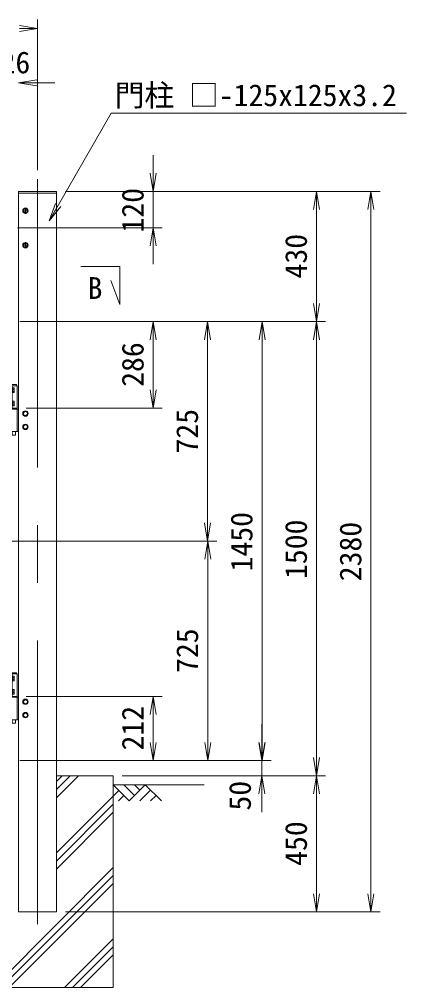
# Model space of a CAD drawing. Units: millimetres, scale not verified. Extents: x -6300 to 6300, y -4455 to 4455.
# Drawn here: x -110 to 1171, y -845 to 2353 of the extents above; entities that cross this region are included whole.
import ezdxf
from ezdxf.enums import TextEntityAlignment as Align

# ---------------------------------------------------------------- set-up
doc = ezdxf.new("R2010")
doc.units = ezdxf.units.MM
doc.header["$LTSCALE"] = 30
doc.linetypes.add('USER1', pattern=[50.8, 31.75, -6.35, 6.35, -6.35])
for name, color, linetype, lineweight in [('0-0_D-STR1', 1, 'Continuous', 18), ('0-1_D-BMK', 2, 'USER1', 13), ('0-2_D-STR4', 7, 'Continuous', 9), ('0-3_D-BGD', 7, 'Continuous', 9), ('0-4_D-DCR-HCH', 7, 'Continuous', 9), ('0-5_D-STR3', 3, 'Continuous', 13), ('0-7_D-STR-TXT', 7, 'Continuous', 9), ('0-8_D-STR-DIM', 7, 'Continuous', 9), ('0-9_0', 7, 'Continuous', 9)]:
    doc.layers.add(name, color=color, linetype=linetype, lineweight=lineweight)
doc.styles.add('ＭＳ ゴシック', font='')
doc.styles.get('ＭＳ ゴシック').set_extended_font_data('MS Gothic')

# ---------------------------------------------------------------- blocks, each defined once
blk = doc.blocks.new('_Open')
at = {"layer": '0-9_0'}
blk.add_line((-30, 5), (0, 0), dxfattribs=at)
blk.add_lwpolyline([(-30, -5), (0, 0), (-30, 0)], dxfattribs=at)
blk = doc.blocks.new('U74')
at = {"layer": '0-1_D-BMK'}
for p, q in [((721.6, -450), (-409.6, -450)), ((721.6, -1770), (-409.6, -1770))]:
    blk.add_line(p, q, dxfattribs=at)
at = {"layer": '0-5_D-STR3'}
for p, q in [((-630, 0), (0, 0)), ((-630, 0), (-630, -4530)), ((-75, 120), (-555, 120)), ((-555, 0), (-75, 0)), ((-135, 0), (-135, -2220)), ((0, 0), (0, -4530)), ((-348, -281.1), (-348, -618.9)), ((-315.6, -225), (-183, -225)), ((-315.6, -337.2), (-183, -337.2)), ((-315.6, -562.8), (-183, -562.8)), ((-315.6, -675), (-183, -675)), ((-183, -180), (-135, -180)), ((-183, -225), (-183, -675)), ((-135, -180), (-135, -720)), ((-348, -1601.1), (-348, -1938.9)), ((-315.6, -1545), (-183, -1545)), ((-315.6, -1657.2), (-183, -1657.2)), ((-315.6, -1882.8), (-183, -1882.8)), ((-183, -1500), (-135, -1500)), ((-183, -1545), (-183, -1995)), ((-135, -1500), (-135, -2040)), ((-1455, -2535), (-1650, -2647.2)), ((-1650, -2647.2), (-1650, -2872.8)), ((-1455, -2985), (-1650, -2872.8)), ((-1455, -2535), (-1260, -2647.2)), ((-1455, -2985), (-1260, -2872.8)), ((-1260, -2647.2), (-1260, -2872.8)), ((-780, -2310), (-630, -2310)), ((-630, -2220), (0, -2220)), ((-630, -2310), (0, -2310)), ((-315.6, -1995), (-183, -1995)), ((-1455, -3855), (-1650, -3967.2)), ((-1650, -4192.8), (-1650, -3967.2)), ((-1455, -4305), (-1650, -4192.8)), ((-1455, -3855), (-1260, -3967.2)), ((-1455, -4305), (-1260, -4192.8)), ((-1260, -4192.8), (-1260, -3967.2)), ((-780, -4530), (-630, -4530)), ((-630, -4530), (0, -4530)), ((-475.5, -4530), (-475.5, -4860)), ((-154.5, -4530), (-154.5, -4860)), ((-475.5, -4860), (-445.5, -4890)), ((-445.5, -4890), (-184.5, -4890)), ((-184.5, -4890), (-154.5, -4860))]:
    blk.add_line(p, q, dxfattribs=at)
for points in [[(-183, -180), (-183, -720), (-135, -720)], [(-183, -1500), (-183, -2040), (-135, -2040)]]:
    blk.add_lwpolyline(points, dxfattribs=at)
for centre, radius in [((-1455, -2760), 270), ((-1455, -2760), 195), ((-1455, -4080), 270), ((-1455, -4080), 195)]:
    blk.add_circle(centre, radius, dxfattribs=at)
for centre, radius, start, end in [((-537.5, 60), 62.5, 106.2602, 253.7398), ((-92.5, 60), 62.5, 286.2602, 73.7398), ((-283.2, -281.1), 64.8, 120, 240), ((-135.6, -450), 212.4, 147.93138, 212.06862), ((-283.2, -618.9), 64.8, 120, 240), ((-283.2, -1601.1), 64.8, 120, 240), ((-135.6, -1770), 212.4, 147.93138, 212.06862), ((-283.2, -1938.9), 64.8, 120, 240)]:
    blk.add_arc(centre, radius, start, end, dxfattribs=at)
blk = doc.blocks.new('U52')
at = {"layer": '0-1_D-BMK'}
for p, q in [((300, 0), (-300, 0)), ((0, -300), (0, 300))]:
    blk.add_line(p, q, dxfattribs=at)
at = {"layer": '0-5_D-STR3'}
blk.add_lwpolyline([(194.9, 112.5), (0, 225), (-194.9, 112.5), (-194.9, -112.5), (0, -225), (194.9, -112.5)], close=True, dxfattribs=at)
for radius in [270, 194.9]:
    blk.add_circle((0, 0), radius, dxfattribs=at)

msp = doc.modelspace()

# ---------------------------------------------------------------- linework, layer by layer
at = {"layer": '0-0_D-STR1'}
for p, q in [((12.99, 1784.73), (-112.01, 1784.73)), ((12.99, 1778.73), (-112.01, 1778.73)), ((12.99, 1784.73), (12.99, 1778.73)), ((12.99, 1778.73), (12.99, -595.27))]:
    msp.add_line(p, q, dxfattribs=at)
for points in [[(-112.01, 1784.73), (-112.01, 1778.73), (12.99, 1778.73)], [(12.99, -595.27), (-112.01, -595.27), (-112.01, 1778.73)]]:
    msp.add_lwpolyline(points, dxfattribs=at)
at = {"layer": '0-1_D-BMK'}
msp.add_line((-49.51, 1824.73), (-49.51, -635.27), dxfattribs=at)
at = {"layer": '0-2_D-STR4'}
for p, q in [((12.45, -145.27), (200.49, -145.27)), ((200.49, -145.27), (200.49, -845.27)), ((-299.51, -845.27), (200.49, -845.27))]:
    msp.add_line(p, q, dxfattribs=at)
at = {"layer": '0-3_D-BGD'}
msp.add_line((200.49, -175.27), (502.07, -175.27), dxfattribs=at)
at = {"layer": '0-4_D-DCR-HCH'}
for p, q in [((12.99, -217.86), (85.58, -145.27)), ((12.99, -191.34), (59.07, -145.27)), ((12.99, -164.82), (32.55, -145.27)), ((253.71, -228.48), (200.49, -175.27)), ((271.44, -210.74), (235.97, -175.27)), ((306.92, -175.27), (253.71, -228.48)), ((289.27, -193.1), (271.44, -175.27)), ((306.92, -175.27), (360.13, -228.48)), ((12.99, -400.53), (200.49, -213.03)), ((219.32, -194.09), (201.58, -211.74)), ((235.97, -210.74), (218.15, -228.48)), ((324.66, -193), (289.02, -228.48)), ((342.39, -210.74), (324.57, -228.48)), ((12.99, -427.04), (200.49, -239.54)), ((12.99, -453.56), (200.49, -266.06)), ((-196.04, -845.27), (200.49, -448.73)), ((-169.53, -845.27), (200.49, -475.25)), ((-143.01, -845.27), (200.49, -501.76)), ((39.66, -845.27), (200.49, -684.43)), ((66.18, -845.27), (200.49, -710.95)), ((92.69, -845.27), (200.49, -737.47))]:
    msp.add_line(p, q, dxfattribs=at)
at = {"layer": '0-7_D-STR-TXT'}
msp.add_line((222.86, 1411.16), (193.15, 1489.76), dxfattribs=at)
for points in [[(1171.06, 2042.59), (194.47, 2042.59), (-9.77, 1688.94)], [(222.86, 1411.16), (222.86, 1536.49), (93.39, 1536.49)]]:
    msp.add_lwpolyline(points, dxfattribs=at)
at = {"layer": '0-8_D-STR-DIM'}
for p, q in [((-49.51, 1854.73), (-49.51, 2352.76)), ((-52.01, 2142.77), (7.99, 2142.77)), ((332.99, 1844.73), (332.99, 1904.73)), ((42.99, 1784.73), (902.99, 1784.73)), ((42.99, 1784.73), (1082.99, 1784.73)), ((42.99, 1784.73), (362.99, 1784.73)), ((332.99, 1664.73), (332.99, 1784.73)), ((872.99, 1414.73), (872.99, 1724.73)), ((1052.99, -535.27), (1052.99, 1724.73)), ((-115.51, 1664.73), (362.99, 1664.73)), ((332.99, 1604.73), (332.99, 1544.73)), ((-108.01, 1354.73), (362.99, 1354.73)), ((42.99, 1354.73), (542.99, 1354.73)), ((42.99, 1354.73), (722.99, 1354.73)), ((42.99, 1354.73), (902.99, 1354.73)), ((42.99, 1354.73), (902.99, 1354.73)), ((332.99, 1294.73), (332.99, 1128.73)), ((512.99, 689.73), (512.99, 1294.73)), ((692.99, 1294.73), (692.99, -35.27)), ((872.99, 1294.73), (872.99, -85.27)), ((-87.01, 1068.73), (362.99, 1068.73)), ((-1585.26, 629.73), (543.28, 629.73)), ((-1585.26, 629.73), (542.99, 629.73)), ((513.28, -35.27), (513.28, 569.73)), ((-87.01, 116.73), (362.99, 116.73)), ((332.99, -35.27), (332.99, 56.73)), ((692.45, -35.27), (692.45, 24.73)), ((-108.01, -95.27), (362.99, -95.27)), ((42.99, -95.27), (543.28, -95.27)), ((42.99, -95.27), (722.99, -95.27)), ((42.99, -95.27), (722.45, -95.27)), ((692.45, -95.27), (692.45, -145.27)), ((230.49, -145.27), (722.45, -145.27)), ((230.49, -145.27), (902.99, -145.27)), ((230.49, -145.27), (902.99, -145.27)), ((692.45, -205.27), (692.45, -265.27)), ((872.99, -205.27), (872.99, -535.27)), ((42.99, -595.27), (902.99, -595.27)), ((42.99, -595.27), (1082.99, -595.27))]:
    msp.add_line(p, q, dxfattribs=at)

# ---------------------------------------------------------------- block references
at = {"layer": '0-7_D-STR-TXT', "xscale": 2, "yscale": 2, "rotation": 239.9931}
msp.add_blockref('_Open', (-10.77, 1687.21), dxfattribs=at)
at = {"layer": '0-8_D-STR-DIM'}
for name, p, xscale, yscale in [('_Open', (-49.51, 2322.76), 2, 2), ('U52', (-89.51, 1720.7), -0.03333333, 0.03333333), ('U52', (-89.51, 1606.7), -0.03333333, 0.03333333), ('U74', (-138.01, 1142.73), -0.03333333, 0.03333333), ('U74', (-138.01, 190.73), -0.03333333, 0.03333333)]:
    msp.add_blockref(name, p, dxfattribs=dict(at, xscale=xscale, yscale=yscale))
at = {"layer": '0-8_D-STR-DIM', "xscale": 2, "yscale": 2}
for p, rotation in [((-112.01, 2142.77), 180), ((332.99, 1784.73), 270), ((872.99, 1784.73), 90), ((1052.99, 1784.73), 90), ((332.99, 1664.73), 90), ((872.99, 1354.73), 270), ((332.99, 1354.73), 90), ((512.99, 1354.73), 90), ((692.99, 1354.73), 90), ((872.99, 1354.73), 90), ((332.99, 1068.73), 270), ((512.99, 629.73), 270), ((513.28, 629.73), 90), ((332.99, 116.73), 90), ((332.99, -95.27), 270), ((513.28, -95.27), 270), ((692.45, -95.27), 270), ((692.99, -95.27), 270), ((872.99, -145.27), 270), ((692.45, -145.27), 90), ((872.99, -145.27), 90), ((872.99, -595.27), 270), ((1052.99, -595.27), 270)]:
    msp.add_blockref('_Open', p, dxfattribs=dict(at, rotation=rotation))

# ---------------------------------------------------------------- texts
at = {"layer": '0-7_D-STR-TXT', "style": 'ＭＳ ゴシック'}
for s, p in [('門柱 □-125x125x3.2', (205.56, 2044.43)), ('B', (116.13, 1407.59))]:
    msp.add_text(s, height=72.14, dxfattribs=at).set_placement(p, align=Align.BOTTOM_LEFT)
at = {"layer": '0-8_D-STR-DIM', "style": 'ＭＳ ゴシック'}
msp.add_text('26', height=72.14, dxfattribs=at).set_placement((-171.5, 2152.89), align=Align.BOTTOM_LEFT)
for s, p in [('120', (322.87, 1648.76)), ('430', (862.87, 1496.98)), ('286', (322.87, 1139.02)), ('725', (502.87, 918.96)), ('1450', (682.87, 529.38)), ('1500', (862.87, 504.38)), ('2380', (1042.87, 496.86)), ('725', (503.15, 193.96)), ('212', (322.87, -61.98)), ('50', (677.58, -260.42)), ('450', (862.87, -443.02))]:
    msp.add_text(s, height=72.14, rotation=90, dxfattribs=at).set_placement(p, align=Align.BOTTOM_LEFT)

doc.saveas('drawing.dxf')
